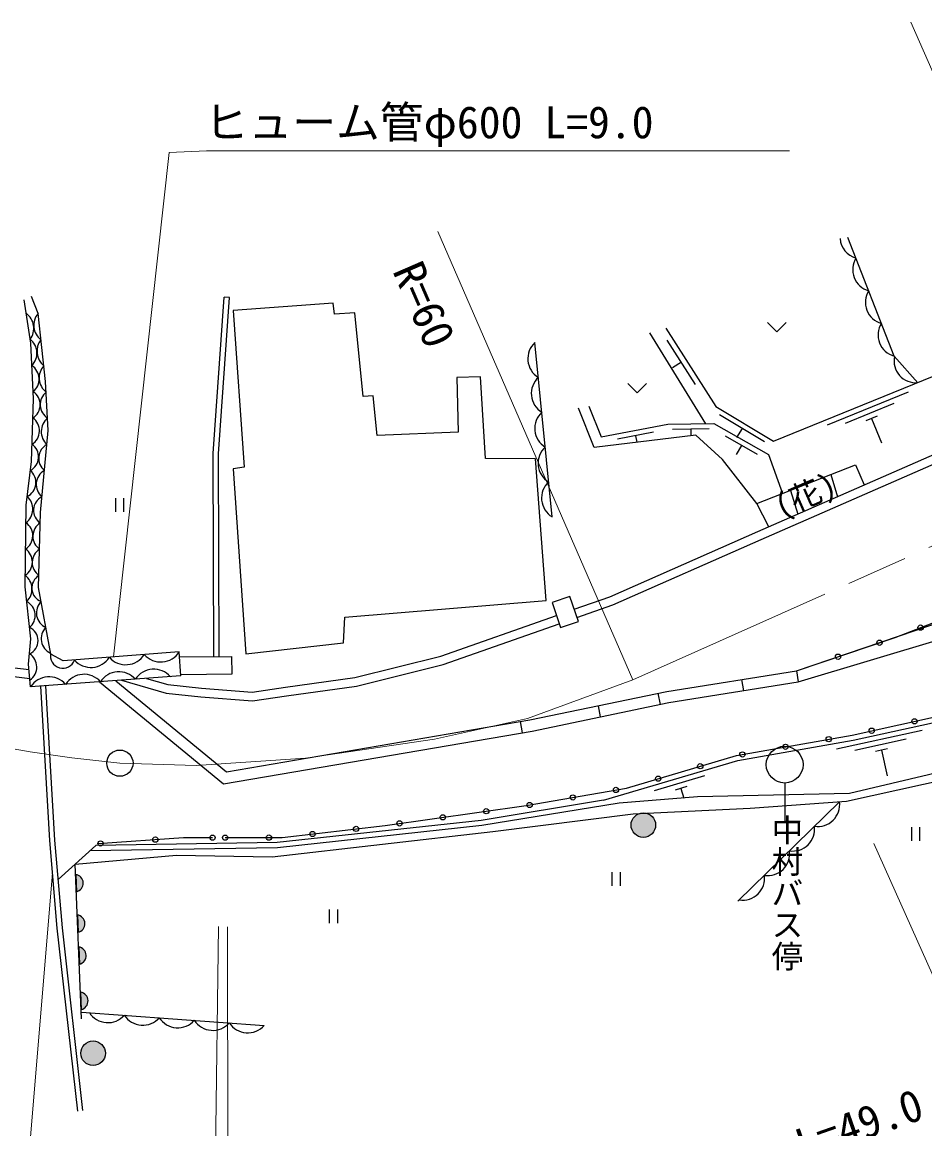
# Model space of a CAD drawing. Units: millimetres at full size, sheet at 1:1000; details may follow other scales. Extents: x 40000 to 680000, y 20000 to 380000.
# Drawn here: x 253758 to 305264, y 242642 to 305829 of the extents above; entities that cross this region are included whole.
import ezdxf
from ezdxf.enums import TextEntityAlignment as Align

# ---------------------------------------------------------------- set-up
doc = ezdxf.new("R2010")
doc.units = ezdxf.units.MM
doc.header["$LTSCALE"] = 1000
doc.linetypes.add('CHAIN', pattern=[18.5, 12, -1.5, 3.5, -1.5])
for name, color, linetype, lineweight in [('M-BGD', 7, 'Continuous', 25), ('M-BMK', 2, 'CHAIN', 13), ('M-BMK-SRVR', 3, 'Continuous', 25), ('M-STR-HTXT', 7, 'Continuous', 13)]:
    doc.layers.add(name, color=color, linetype=linetype, lineweight=lineweight)
doc.layers.add('M-BMK-HTXT', color=7, linetype='Continuous')
doc.styles.add('@ＭＳ ゴシック', font='')
doc.styles.add('ＭＳ ゴシック', font='')
doc.styles.get('@ＭＳ ゴシック').set_extended_font_data('@MS Gothic')
doc.styles.get('ＭＳ ゴシック').set_extended_font_data('MS Gothic')

msp = doc.modelspace()

# ---------------------------------------------------------------- hatches: boundary and pattern name
at = {"layer": 'M-BGD'}
for points in [[(289902, 259985, -0.41421), (289202, 259285, -0.41421), (288502, 259985, -1)], [(256815, 257169, -0.82183), (256855, 256179)], [(256909, 254855, -0.82183), (256950, 253865)], [(256984, 253033, -0.82183), (257024, 252043)], [(257089, 250444, -0.82183), (257130, 249454)], [(258508, 246960, -0.41421), (257808, 246260, -0.41421), (257108, 246960, -1)]]:
    msp.add_hatch(color=256, dxfattribs=at).paths.add_polyline_path(points)

# ---------------------------------------------------------------- linework, layer by layer
for p, q in [((265586, 290113), (265287, 290134)), ((283994, 277586), (283016, 287538)), ((289545, 288082), (292740, 282898)), ((292178, 285149), (290562, 287677)), ((291370, 286413), (290864, 286090)), ((304317, 284702), (299685, 282818)), ((303504, 284047), (300725, 282917)), ((296118, 281862), (293548, 283410)), ((302551, 283336), (301903, 283073)), ((302227, 283204), (302792, 281815)), ((292964, 282601), (290864, 282574)), ((291914, 282588), (291919, 282209)), ((294833, 282636), (294524, 282122)), ((289788, 282413), (287724, 282026)), ((288756, 282219), (288827, 281839)), ((295715, 281149), (293886, 282182)), ((294801, 281666), (294505, 281143)), ((299898, 280007), (300284, 278735)), ((259079, 278658), (259079, 277876)), ((259545, 278658), (259545, 277876)), ((297595, 279096), (298009, 277737)), ((262814, 268502), (262722, 269877)), ((251347, 269197), (254154, 268865)), ((262741, 269589), (265728, 269615)), ((265737, 268615), (265728, 269615)), ((251179, 268714), (254197, 268356)), ((262808, 268589), (265737, 268615)), ((297941, 268798), (298043, 268156)), ((294931, 267659), (294828, 268301)), ((290185, 266878), (290052, 267515)), ((286758, 266164), (286638, 266803)), ((282306, 265256), (282197, 265897)), ((305112, 265391), (300228, 264319)), ((304200, 264883), (301269, 264241)), ((303140, 264344), (302457, 264194)), ((302799, 264269), (303120, 262804)), ((292700, 262795), (289824, 261943)), ((297267, 262387), (297267, 260212)), ((291683, 262180), (291012, 261982)), ((291347, 262081), (291510, 261531)), ((294596, 255633), (300394, 261318)), ((297267, 260212), (298156, 260212)), ((304496, 259861), (304496, 259079)), ((304962, 259861), (304962, 259079)), ((255821, 256873), (257960, 258820)), ((257151, 248924), (256791, 257756)), ((287412, 257307), (287412, 256524)), ((287878, 257307), (287878, 256524)), ((256815, 257169), (256855, 256179)), ((256909, 254855), (256950, 253865)), ((271282, 255162), (271282, 254380)), ((271749, 255162), (271749, 254380)), ((256984, 253033), (257024, 252043)), ((257089, 250444), (257130, 249454)), ((257135, 249314), (267569, 248549))]:
    msp.add_line(p, q, dxfattribs=at)
for points in [[(304855, 285245), (303510, 286766), (300877, 293539)], [(285257, 272311), (287287, 273023), (295732, 276739), (314204, 284837), (320251, 287499), (325353, 290237), (329965, 293123)], [(285416, 271837), (287470, 272558), (295933, 276282), (314405, 284379), (320470, 287049), (325604, 289804), (330230, 292699)], [(296634, 281901), (309774, 287245), (321155, 292876)], [(262722, 269877), (256090, 269359), (255393, 269752), (254696, 273558), (254802, 277838), (255249, 282506), (255088, 285311), (254665, 289199), (254289, 290164)], [(264690, 269606), (264654, 281192), (265287, 290134)], [(264990, 269608), (264954, 281182), (265586, 290113)], [(262814, 268502), (254238, 267875), (254128, 269167), (254253, 270617), (253921, 273595), (253992, 278251), (254285, 280749), (254411, 284329), (254245, 287505), (253873, 289979)], [(290487, 288351), (293342, 283884), (296634, 281901)], [(296295, 288678), (296825, 288147), (297355, 288678)], [(288316, 285202), (288846, 284672), (289376, 285202)], [(297941, 268798), (303568, 270698), (311777, 273883), (315859, 275471), (319812, 277482), (323658, 279643), (326680, 281673), (329454, 283578), (331880, 285319)], [(296354, 277012), (295680, 278338), (293727, 280851), (292199, 282243), (286391, 281547), (285508, 283787)], [(286085, 283906), (286798, 282158), (290602, 282871), (293218, 282905), (296342, 281139), (297137, 278915)], [(297941, 268798), (314395, 274397), (320415, 276723), (324960, 278891), (331160, 282096)], [(298043, 268156), (306293, 270640), (315925, 274026), (321054, 276156), (329086, 280274), (331314, 281579)], [(295680, 278338), (301301, 280562), (301809, 279403)], [(260860, 268359), (262077, 268009), (263991, 267810), (266878, 267579), (268779, 267854), (272748, 268417), (277638, 269638), (284244, 271956)], [(259418, 268253), (261982, 267516), (263945, 267312), (266894, 267076), (268850, 267359), (272844, 267926), (277782, 269159), (284404, 271482)], [(256791, 257756), (262556, 258277), (268024, 258181), (280607, 259618), (288619, 260632), (295294, 260959), (300794, 261346), (310869, 263586), (313486, 267194), (317121, 269543)], [(259107, 268231), (265423, 263033), (282729, 265987), (290547, 267618), (297941, 268798)], [(256928, 243654), (255757, 254094), (255329, 259107), (254819, 267917)], [(257226, 243687), (256056, 254123), (255629, 259128), (255118, 267939)], [(258168, 268162), (265239, 262343), (282851, 265349), (290665, 266979), (298043, 268156)], [(265338, 259269), (268593, 259270), (274472, 259967), (282519, 261098), (288232, 262097), (294521, 263960), (301118, 265129), (308938, 266844), (313314, 267825)], [(286935, 261400), (294590, 263668), (301177, 264835), (309003, 266551), (312325, 267296)], [(311351, 264250), (300958, 261797), (292291, 261593), (287815, 261240), (279993, 259955), (268327, 258695), (257624, 258515)], [(286935, 261400), (279953, 260252), (268308, 258995), (257960, 258820)], [(258077, 258927), (262959, 259269), (264623, 259269)]]:
    msp.add_lwpolyline(points, dxfattribs=at)
for points in [[(265792, 289367), (266432, 280430), (265799, 280330), (266523, 269755), (272086, 270395), (272169, 271857), (283666, 272804), (283041, 280888), (280196, 280917), (279918, 285578), (278569, 285549), (278642, 282412), (274023, 282236), (273788, 284489), (273211, 284446), (272737, 289241), (271584, 289160), (271511, 289777)], [(283995, 272696), (284478, 271261), (285495, 271603), (285012, 273038)]]:
    msp.add_lwpolyline(points, close=True, dxfattribs=at)
for centre, radius in [((305023, 271262), 150), ((302678, 270397), 150), ((300309, 269597), 150), ((304673, 265909), 150), ((302231, 265373), 150), ((299779, 264892), 150), ((294855, 264019), 150), ((297267, 263437), 1050), ((297317, 264455), 150), ((292449, 263346), 150), ((290052, 262636), 150), ((285177, 261563), 150), ((287640, 261993), 150), ((282714, 261132), 150), ((277764, 260430), 150), ((280240, 260778), 150), ((289202, 259985), 700), ((272808, 259770), 150), ((275288, 260082), 150), ((258230, 258938), 150), ((261358, 259157), 150), ((264623, 259269), 150), ((265338, 259269), 150), ((267838, 259270), 150), ((270325, 259475), 150), ((257808, 246960), 700)]:
    msp.add_circle(centre, radius, dxfattribs=at)
for centre, radius, start, end in [((301672, 293562), 1250, 184.33705, 254.3791), ((302397, 291698), 1250, 148.1189, 254.3791), ((303122, 289834), 1250, 148.1189, 254.3791), ((253368, 288352), 1054, 323.2158, 53.90678), ((255438, 288516), 1022, 138.98564, 233.42523), ((303847, 287970), 1250, 148.1189, 254.3791), ((253619, 286933), 986, 314.60702, 53.01102), ((255682, 287033), 1080, 142.19806, 230.21281), ((283860, 286616), 1250, 132.48524, 238.74544), ((304755, 286491), 1250, 168.35756, 274.61776), ((253784, 285446), 941, 310.12911, 55.86872), ((255755, 285518), 1026, 138.1319, 231.93039), ((284056, 284626), 1250, 132.48524, 238.74544), ((253890, 283983), 896, 302.59626, 56.0257), ((255734, 283994), 942, 130.50125, 236.06328), ((253843, 282496), 903, 301.83122, 54.12116), ((255828, 282450), 982, 129.07762, 228.24226), ((284252, 282636), 1250, 132.48524, 238.74544), ((253816, 281010), 878, 297.70453, 55.01746), ((255603, 280923), 903, 118.38692, 230.67687), ((284447, 280645), 1250, 132.48524, 238.74544), ((253637, 279547), 903, 297.1653, 49.45525), ((255460, 279430), 903, 118.38692, 230.67687), ((284643, 278655), 1250, 132.48524, 238.74544), ((253383, 278026), 980, 307.30956, 47.09912), ((255270, 277953), 865, 116.23817, 236.08266), ((253462, 276505), 903, 302.97953, 55.26948), ((255272, 276473), 903, 122.43324, 234.72319), ((253439, 275005), 903, 302.97953, 55.26948), ((255234, 274974), 903, 122.43324, 234.72319), ((253337, 273464), 983, 313.63501, 52.81145), ((255136, 273525), 828, 120.7542, 249.33407), ((253598, 271951), 903, 310.23055, 62.5205), ((255474, 272103), 903, 134.23525, 246.5252), ((253845, 270516), 818, 294.16304, 65.7327), ((255744, 270627), 903, 134.23525, 246.5252), ((261667, 270547), 1250, 221.33751, 327.59771), ((253691, 269010), 903, 304.63049, 57.24035), ((256075, 269648), 707, 167.64415, 340.32659), ((257679, 270235), 1250, 221.33751, 327.59771), ((259673, 270391), 1250, 221.33751, 327.59771), ((257285, 267346), 1250, 41.05197, 147.31217), ((259279, 267491), 1250, 41.05197, 147.31217), ((261274, 267637), 1250, 41.05197, 147.31217), ((255290, 267200), 1250, 41.05197, 147.31217), ((299155, 261153), 1250, 261.30869, 7.5689), ((297727, 259753), 1250, 261.30869, 7.5689), ((296299, 258352), 1250, 261.30869, 7.5689), ((256737, 256670), 505, 283.50857, 81.16676), ((294871, 256952), 1250, 261.30869, 7.5689), ((256832, 254356), 505, 283.50857, 81.16676), ((256906, 252534), 505, 283.50857, 81.16676), ((257012, 249945), 505, 283.50857, 81.16676), ((258648, 249955), 1250, 212.67269, 318.9329), ((260643, 249809), 1250, 212.67269, 318.9329), ((262637, 249663), 1250, 212.67269, 318.9329), ((264632, 249516), 1250, 212.67269, 318.9329), ((266627, 249370), 1250, 212.67269, 318.9329)]:
    msp.add_arc(centre, radius, start, end, dxfattribs=at)
at = {"layer": 'M-BMK'}
msp.add_lwpolyline([(251233, 264698), (254209, 264166), (256596, 263831), (259334, 263522), (263687, 263391), (269928, 263801), (277293, 264896), (282599, 266079), (288606, 268270), (315618, 280356), (320316, 282590), (323150, 284153), (326703, 286400), (329765, 288452), (334165, 291905), (343057, 299622)], dxfattribs=at)
at = {"layer": 'M-BMK-SRVR'}
msp.add_circle((259334, 263522), 750, dxfattribs=at)
at = {"layer": 'M-STR-HTXT'}
for p, q in [((315618, 280356), (304472, 305829)), ((258967, 269584), (262143, 298386)), ((262143, 298386), (264284, 298486)), ((264284, 298486), (297533, 298486)), ((288606, 268270), (277481, 293879)), ((302350, 258934), (311771, 237859)), ((255488, 257253), (253642, 235186)), ((264620, 227683), (264965, 254205)), ((265469, 254186), (265502, 233932))]:
    msp.add_line(p, q, dxfattribs=at)

# ---------------------------------------------------------------- texts
at = {"layer": 'M-BMK-HTXT', "style": 'ＭＳ ゴシック'}
msp.add_text('(花)', height=1320, rotation=23.67, dxfattribs=at).set_placement((297219, 277139), align=Align.BOTTOM_LEFT)
at = {"layer": 'M-BMK-HTXT', "style": '@ＭＳ ゴシック'}
msp.add_text('中村バス停', height=1320, rotation=270, dxfattribs=at).set_placement((297397, 260612), align=Align.MIDDLE_LEFT)
at = {"layer": 'M-STR-HTXT', "style": 'ＭＳ ゴシック'}
msp.add_text('ヒューム管φ600 L=9.0', height=1833, dxfattribs=at).set_placement((289785, 298648), align=Align.BOTTOM_RIGHT)
for s, rotation, p in [('R=60', 293.48, (275355, 289127)), ('ガードレール\u3000L=49.0', 19.32, (293735, 238608))]:
    msp.add_text(s, height=1833, rotation=rotation, dxfattribs=at).set_placement(p, align=Align.BOTTOM_CENTER)

doc.saveas('drawing.dxf')
